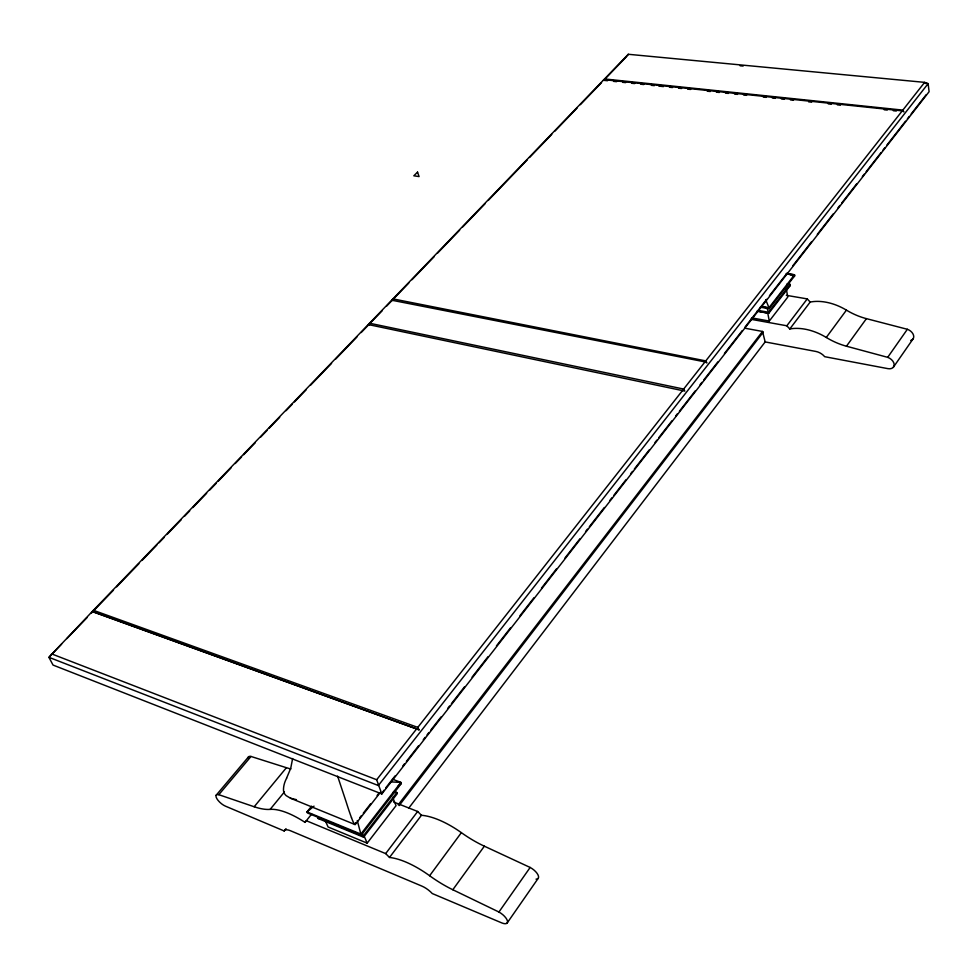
<?xml version="1.0" encoding="UTF-8"?>
<svg xmlns="http://www.w3.org/2000/svg" width="978" height="978" viewBox="0 0 978 978"><rect width="100%" height="100%" fill="white"/><g stroke="black" fill="none" stroke-linecap="round" stroke-linejoin="round"><path stroke-width="1.47" d="M355.674 822.681L355.002 824.552L290.478 798.219L286.163 795.64A14.523 10.159 -10.8 0 1 283.486 790.151A42.25 29.56 -11.4 0 1 286.64 778.195M292.63 758.537L290.723 768.28L286.578 778.182M627.986 55.123L628.279 54.279L924.638 82.36L928.122 83.643L929.1 91.7L381.811 793.94L53.032 665.064L48.9 657.302L92.335 611.421L419.073 729.82L417.789 727.4L93.423 610.296L92.458 611.666L419.073 729.82M368.547 324.61L684.796 391.09L683.646 389.061L369.562 323.229L368.547 324.61L369.55 324.818M391.97 300.258L705.004 361.884L706.911 362.899L705.774 360.894L392.985 298.889L391.97 300.258L392.96 300.454M603.512 80.306L603.878 79.634L902.229 110.869L903.868 111.822L902.828 110.111L604.538 78.961L603.512 80.306L607.497 80.734M507.142 923.024L538.157 878.391M893.415 367.178L912.951 339.06M290.857 768.94A64.792 26.553 41.1 0 1 286.407 767.706L251.016 756.471L218.803 794.686A8.557 3.203 41 0 0 216.823 798.61A8.557 3.203 41 0 0 225.405 806.141L284.146 830.958A13.007 4.939 40.1 0 1 290.49 830.75L421.824 886.08A13.814 5.428 38.5 0 1 432.288 893.55L501.677 922.865A9.707 3.912 37.5 0 0 507.435 920.909A9.707 3.912 37.5 0 0 498.927 912.022L530.149 867.462A9.548 4.059 37.2 0 1 537.961 874.797A9.548 4.059 37.2 0 1 536.042 879.161M750.762 319.256L786.825 325.784L789.796 328.963A46.296 30.721 34.1 0 1 826.276 337.471A57.225 39.633 33.7 0 0 846.459 346.212L887.694 357.337L907.352 329.293A7.592 5.245 31.5 0 1 913.513 335.173A7.592 5.245 31.5 0 1 910.701 340.503M218.803 794.686L254.182 806.752A65.819 25.538 41.1 0 0 270.148 809.381A54.964 20.856 40 0 1 305.014 822.364L306.31 820.713L385.662 853.598L389.501 857.461A57.959 22.677 38.5 0 1 429.623 875.738A72.384 29.902 38.4 0 0 452.814 889.735L484.354 846.19L530.149 867.462M846.459 346.212L866.422 318.645L907.352 329.293M429.623 875.738L461.359 832.657A71.162 31.003 38.1 0 0 484.354 846.19M826.276 337.471L846.422 310.136A56.467 39.902 33.2 0 0 866.422 318.645M389.501 857.461L421.445 815.285A57.03 23.545 38.2 0 1 461.359 832.657M789.796 328.963L810.187 302.055A45.709 30.954 33.8 0 1 846.422 310.136M385.662 853.598L417.667 811.483L421.445 815.285M786.825 325.784L807.253 298.901L810.187 302.055M408.706 808.183L765.163 341.921L762.51 331.456L745.163 328.253M325.674 821.544L328.082 826.985L367.178 843.146L396.053 805.652L392.691 797.4M751.886 317.923L769.295 321.065L787.779 297.067L786.288 288.901M398.229 804.772L762.51 331.456M399.134 805.591L763.256 332.117M311.591 806.165L306.97 811.923L307.434 812.962L361.31 835.126L401.335 783.464L400.907 782.412L392.435 779.148M760.358 307.19L769.185 308.742L794.686 275.833L794.503 274.794L786.972 273.559M363.584 837.205L363.131 836.166L317.63 817.437L318.094 818.476L363.584 837.205L397.312 793.598L396.885 792.547L394.048 791.446M787.119 283.901L790.114 284.402L790.31 285.442L768.769 313.29L757.119 311.212M359.598 817.926L361.432 815.566M363.278 813.207L370.65 803.769M377.105 795.505L378.938 793.146M355.356 824.43L380.405 792.339M383.865 790.285L381.811 793.94L376.664 779.747L51.528 653.854M385.748 787.877L395.124 775.847M402.63 766.214L404.501 763.806M406.383 761.397L418.584 745.762M423.266 739.747L425.149 737.339M427.019 734.93L428.902 732.522M430.772 730.114L441.09 716.874M447.667 708.451L449.538 706.043M451.42 703.647L464.55 686.788M472.056 677.167L488.01 656.715M496.445 645.883L510.528 627.827M519.905 615.798L533.976 597.741M541.482 588.12L556.494 568.866M564.942 558.035L579.954 538.78M585.577 531.567L587.46 529.159M589.331 526.751L604.343 507.496M609.979 500.271L611.849 497.863M613.732 495.467L625.92 479.819M630.614 473.804L632.485 471.396M634.367 468.988L649.38 449.733M655.003 442.521L656.886 440.112M658.756 437.704L671.898 420.858M675.651 416.041L677.522 413.633M679.404 411.225L695.346 390.772M700.04 384.757L701.923 382.349M703.793 379.941L717.864 361.897M724.429 353.461L742.265 330.601M745.077 326.994L766.654 299.317M769.466 295.711L787.29 272.838M792.926 265.625L811.691 241.554M817.315 234.341L833.268 213.876M837.963 207.862L839.833 205.453M841.703 203.045L856.716 183.791M862.351 176.578L864.222 174.17M866.105 171.761L881.117 152.507M882.987 150.099L884.87 147.69M886.74 145.294L905.506 121.223M907.388 118.815L909.259 116.406M911.141 113.998L926.154 94.744M376.664 779.747L416.738 728.744M417.789 727.4L902.229 110.869M902.828 110.111L924.638 82.36M305.014 822.364L311.652 814.075M284.146 830.958L286.016 828.635M270.148 809.381L284.402 791.972M254.182 806.752L286.407 767.706M216.114 795.285L248.29 757.143M93.423 610.296L603.878 79.634M604.538 78.961L628.279 54.279M49.964 656.201L61.602 644.086M66.895 638.585L87.018 617.668M91.247 613.267L113.472 590.15M116.651 586.849L138.888 563.731M142.067 560.418L156.883 545.015M158.998 542.814L164.292 537.301M167.47 534L181.236 519.697M184.414 516.384L189.708 510.883M192.874 507.582L206.639 493.267M209.818 489.966L216.162 483.364M218.29 481.164L230.991 467.949M235.221 463.548L241.578 456.946M243.693 454.733L255.344 442.631M260.637 437.129L266.982 430.516M269.097 428.315L279.684 417.313M286.041 410.699L292.385 404.097M294.512 401.897L306.151 389.782M310.393 385.381L331.566 363.364M335.796 358.963L356.97 336.945M361.2 332.544L382.374 310.527M386.616 306.114L408.841 282.997M412.019 279.696L434.256 256.578M437.423 253.278L459.66 230.16M462.839 226.859L485.064 203.742M488.242 200.441L527.411 159.707M529.526 157.507L551.763 134.377M554.942 131.076L577.167 107.959M580.345 104.658L601.519 82.641M605.749 78.24L626.922 56.223M787.29 288.033L790.31 285.442M792.608 277.581L794.686 275.833L790.175 275.087M314.024 806.141L306.97 811.923L360.858 834.075L361.31 835.126M398.095 786.08L401.335 783.464M390.662 781.887L400.907 782.412L360.858 834.075L357.276 820.566M318.094 818.476L320.637 818.61M393.095 792.327L396.885 792.547L363.131 836.166L362.447 833.586M740.114 65.783L743.133 66.064M925.09 83.362L928.122 83.643L378.339 785.53L48.9 657.302M613.536 81.357L616.568 81.675M622.619 82.311L625.639 82.629M631.69 83.264L634.71 83.582M640.761 84.218L643.781 84.536M651.348 85.33L654.368 85.648M658.903 86.125L663.439 86.602M669.49 87.238L672.509 87.555M678.561 88.191L681.593 88.509M687.632 89.132L690.664 89.45M707.29 91.198L710.321 91.516M716.361 92.152L719.392 92.47M725.444 93.106L728.463 93.423M734.515 94.059L737.534 94.377M743.586 95.013L746.605 95.331M763.243 97.067L766.263 97.384M772.314 98.02L775.334 98.338M781.385 98.974L784.417 99.291M790.456 99.927L793.488 100.245M808.61 101.834L811.63 102.152M828.268 103.888L831.288 104.206M837.339 104.842L840.359 105.159M884.21 109.768L887.242 110.086M893.281 110.71L896.313 111.027M786.202 273.718L794.503 274.794L768.977 307.703L769.185 308.742M787.73 284.072L790.114 284.402L768.574 312.251L768.769 313.29L757.534 311.077M786.336 295.332L807.253 298.901M761.63 306.407L768.977 307.703L765.786 299.904M760.896 306.689L766.728 307.715L768.574 312.251L758.378 310.442M296.444 799.686L290.478 798.219M765.163 341.921L815.848 351.444A11.015 7.347 34 0 1 824.698 356.689L887.963 368.657A7.69 5.208 31.9 0 0 894.185 364.721A7.69 5.208 31.9 0 0 887.694 357.337M393.669 802.033L417.667 811.483M452.814 889.735L498.927 912.022M355.002 824.552L353.902 823.268A15.061 1.675 73.6 0 1 351.505 817.767M364.232 836.288L367.178 843.146M337.606 776.153L346.224 802.094A43.313 4.78 73.5 0 0 351.518 817.804M767.718 312.887L769.295 321.065M248.106 758.036A8.423 3.325 40.9 0 1 251.016 756.471M417.545 172.128L413.828 175.796L419.085 176.578L417.545 172.128"/></g></svg>
